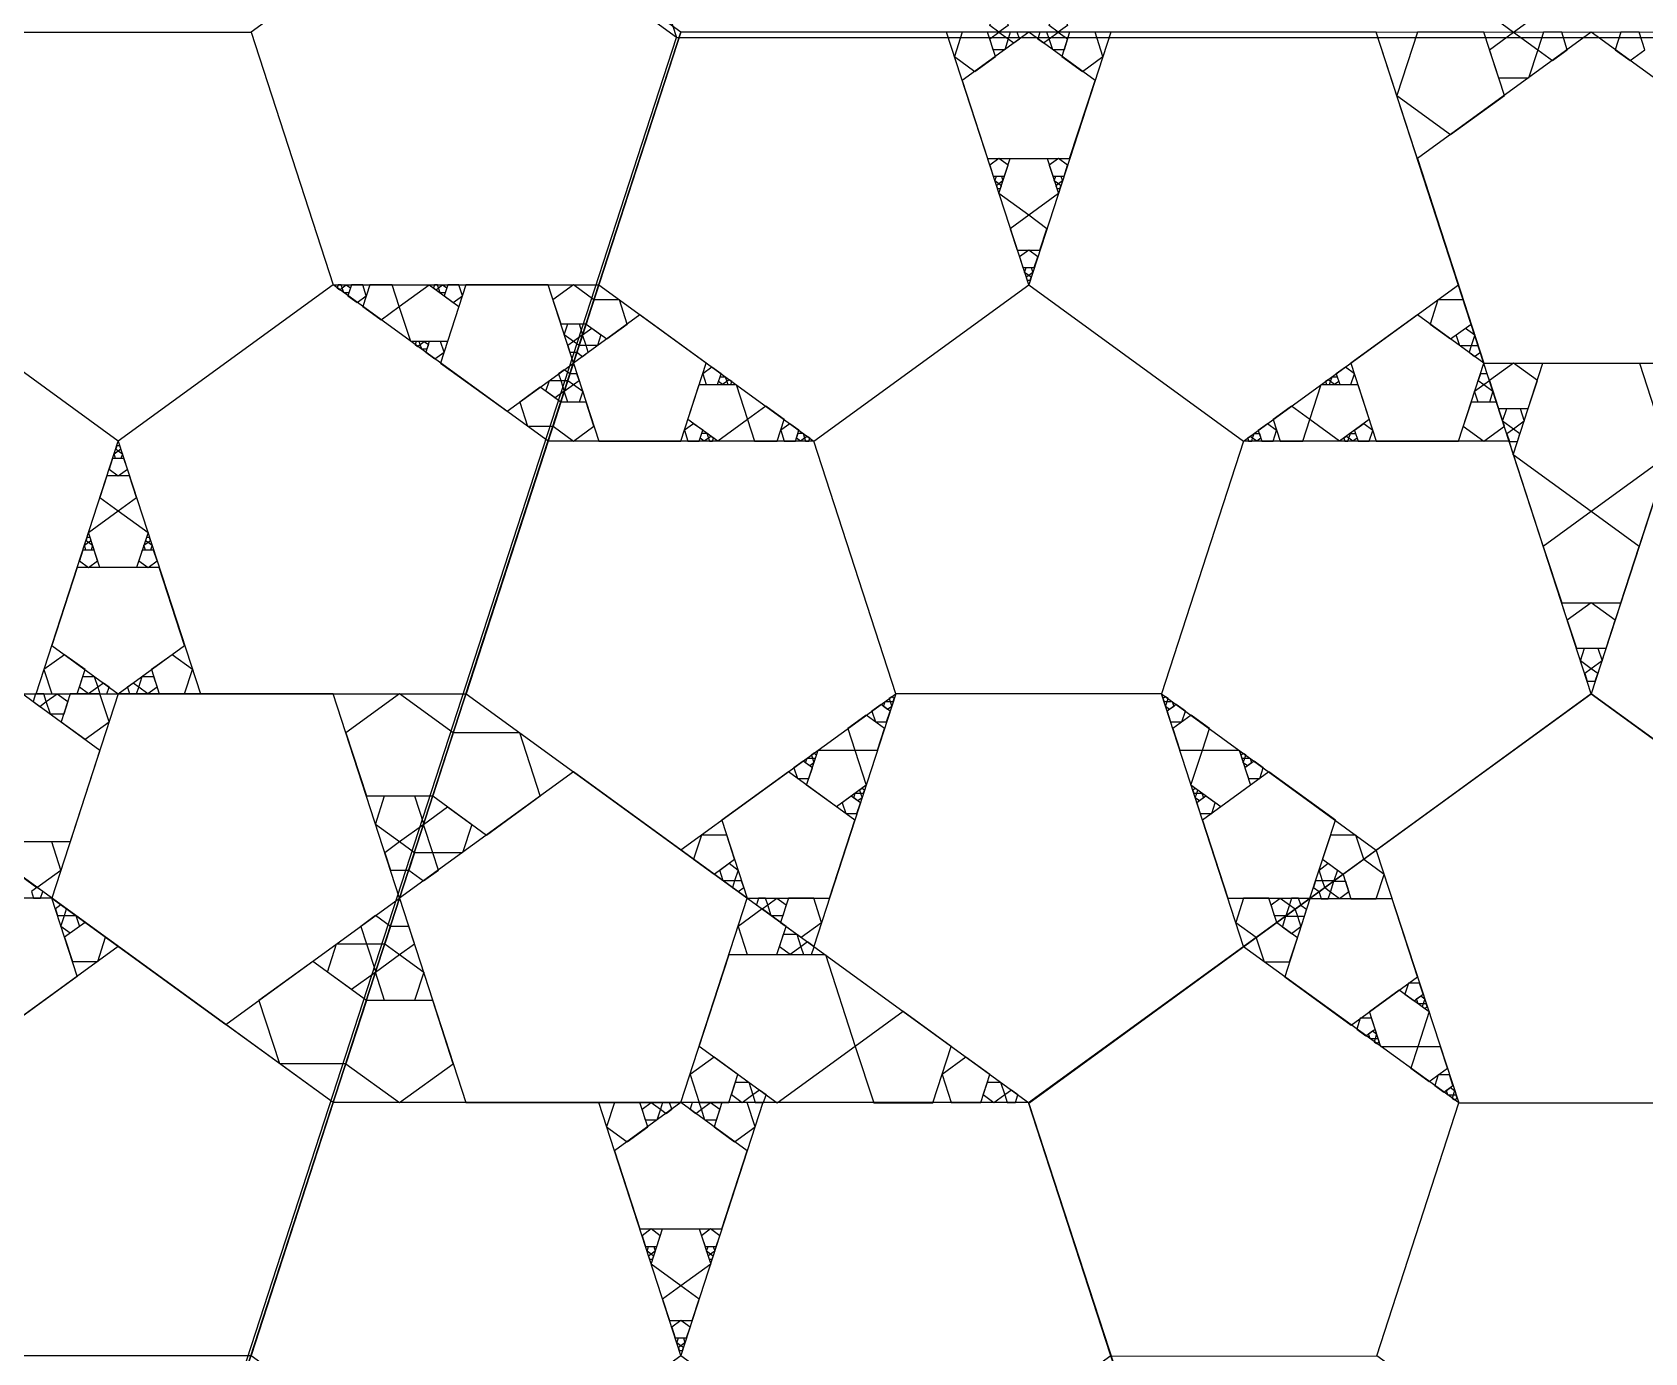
# Model space of a CAD drawing. Header units: inches. Extents: x -578 to 126, y -85 to 118.
# Drawn here: x -239.09 to -223.9, y 14.28 to 26.72 of the extents above; entities that cross this region are included whole.
import ezdxf

# ---------------------------------------------------------------- set-up
doc = ezdxf.new("R2010")
doc.units = ezdxf.units.IN
doc.header["$MEASUREMENT"] = 0
doc.layers.add('drawing', color=7, linetype='Continuous')

msp = doc.modelspace()

# ---------------------------------------------------------------- linework, layer by layer
for points in [[(-240.303, 24.336), (-239.53, 26.716), (-237.027, 26.716), (-236.254, 24.336), (-238.279, 22.865)], [(-238.32, 10.356), (-233.02, 26.668), (-215.868, 26.668), (-210.568, 10.356), (-224.444, 0.275)], [(-228.451, 20.485), (-230.954, 20.485), (-231.727, 22.865), (-229.702, 24.336), (-227.678, 22.865)], [(-219.102, 16.634), (-221.127, 10.404), (-227.678, 10.404), (-229.703, 16.635), (-224.402, 20.485)], [(-223.149, 16.634), (-222.373, 14.255), (-224.396, 12.782), (-226.422, 14.251), (-225.651, 16.632)]]:
    msp.add_lwpolyline(points, close=True)
at = {"layer": 'drawing'}
for points in [[(-215.868, 26.668), (-210.568, 42.98), (-224.444, 53.061), (-238.32, 42.98), (-233.02, 26.668)], [(-246.854, 36.798), (-260.73, 26.716), (-255.43, 10.404), (-238.279, 10.404), (-232.979, 26.716)], [(-233.02, 26.668), (-246.895, 36.749), (-260.771, 26.668), (-255.471, 10.356), (-238.32, 10.356)], [(-241.554, 20.486), (-235.003, 20.486), (-232.979, 26.716), (-238.279, 30.567), (-243.579, 26.716)], [(-241.554, 20.486), (-235.003, 20.486), (-232.979, 26.716), (-238.279, 30.567), (-243.579, 26.716)], [(-236.254, 24.336), (-233.752, 24.336), (-232.979, 26.716), (-235.003, 28.187), (-237.027, 26.716)], [(-224.994, 27.147), (-224.907, 26.88), (-225.135, 26.715), (-225.362, 26.88), (-225.275, 27.147)], [(-229.929, 26.881), (-229.896, 26.779), (-229.982, 26.716), (-230.069, 26.779), (-230.036, 26.881)], [(-229.423, 26.716), (-229.51, 26.779), (-229.477, 26.881), (-229.37, 26.881), (-229.337, 26.779)], [(-215.826, 26.715), (-232.978, 26.716), (-238.278, 10.404), (-224.403, 0.322), (-210.527, 10.403)], [(-224.402, 20.485), (-226.427, 26.716), (-232.978, 26.716), (-235.002, 20.485), (-229.703, 16.635)], [(-224.402, 20.485), (-226.427, 26.716), (-232.978, 26.716), (-235.002, 20.485), (-229.703, 16.635)], [(-229.702, 24.336), (-230.475, 26.716), (-232.978, 26.716), (-233.751, 24.336), (-231.727, 22.865)], [(-230.328, 26.716), (-230.402, 26.489), (-230.208, 26.348), (-230.015, 26.489), (-230.089, 26.716)], [(-229.077, 26.261), (-229.702, 26.716), (-230.328, 26.261), (-230.089, 25.526), (-229.316, 25.526)], [(-229.077, 26.261), (-229.702, 26.716), (-230.328, 26.261), (-230.089, 25.526), (-229.316, 25.526)], [(-229.982, 26.716), (-229.895, 26.653), (-229.928, 26.551), (-230.035, 26.551), (-230.069, 26.653)], [(-229.875, 26.716), (-229.895, 26.653), (-229.842, 26.615), (-229.788, 26.653), (-229.809, 26.716)], [(-227.678, 22.865), (-225.653, 24.336), (-226.427, 26.716), (-228.929, 26.716), (-229.702, 24.336)], [(-229.563, 26.615), (-229.51, 26.653), (-229.53, 26.716), (-229.596, 26.716), (-229.616, 26.653)], [(-229.476, 26.551), (-229.51, 26.653), (-229.423, 26.716), (-229.336, 26.653), (-229.369, 26.551)], [(-229.196, 26.348), (-229.003, 26.489), (-229.077, 26.716), (-229.316, 26.716), (-229.389, 26.489)], [(-226.04, 26.716), (-226.233, 26.121), (-225.727, 25.753), (-225.221, 26.121), (-225.414, 26.716)], [(-222.764, 25.526), (-224.402, 26.716), (-226.04, 25.526), (-225.414, 23.6), (-223.39, 23.6)], [(-225.134, 26.717), (-224.907, 26.552), (-224.993, 26.285), (-225.274, 26.285), (-225.361, 26.552)], [(-224.853, 26.716), (-224.907, 26.552), (-224.767, 26.451), (-224.628, 26.552), (-224.681, 26.716)], [(-219.102, 16.634), (-213.802, 20.485), (-215.826, 26.715), (-222.378, 26.716), (-224.402, 20.485)], [(-219.102, 16.634), (-213.802, 20.485), (-215.826, 26.715), (-222.378, 26.716), (-224.402, 20.485)], [(-224.037, 26.451), (-223.898, 26.552), (-223.951, 26.716), (-224.123, 26.716), (-224.177, 26.552)], [(-229.896, 25.463), (-229.982, 25.526), (-230.069, 25.463), (-230.036, 25.362), (-229.929, 25.362)], [(-229.421, 25.196), (-229.702, 24.992), (-229.983, 25.196), (-229.876, 25.526), (-229.529, 25.526)], [(-229.336, 25.463), (-229.422, 25.526), (-229.508, 25.463), (-229.475, 25.362), (-229.369, 25.362)], [(-229.944, 25.317), (-229.982, 25.288), (-230.021, 25.317), (-230.006, 25.362), (-229.958, 25.362)], [(-229.959, 25.271), (-229.982, 25.288), (-230.006, 25.271), (-229.997, 25.243), (-229.968, 25.243)], [(-229.383, 25.317), (-229.422, 25.288), (-229.461, 25.317), (-229.446, 25.362), (-229.398, 25.362)], [(-229.398, 25.271), (-229.422, 25.288), (-229.446, 25.271), (-229.437, 25.243), (-229.407, 25.243)], [(-229.53, 24.866), (-229.702, 24.992), (-229.875, 24.866), (-229.809, 24.664), (-229.596, 24.664)], [(-229.616, 24.601), (-229.702, 24.664), (-229.788, 24.601), (-229.756, 24.5), (-229.649, 24.5)], [(-229.664, 24.454), (-229.702, 24.426), (-229.741, 24.454), (-229.726, 24.5), (-229.678, 24.5)], [(-240.303, 24.336), (-242.328, 22.865), (-241.554, 20.486), (-239.052, 20.486), (-238.279, 22.865)], [(-238.279, 22.865), (-237.505, 20.486), (-235.003, 20.486), (-234.23, 22.865), (-236.254, 24.336)], [(-236.192, 24.291), (-236.168, 24.308), (-236.177, 24.336), (-236.207, 24.336), (-236.216, 24.308)], [(-236.154, 24.263), (-236.168, 24.308), (-236.13, 24.337), (-236.091, 24.308), (-236.106, 24.263)], [(-236.029, 24.172), (-235.943, 24.235), (-235.975, 24.336), (-236.082, 24.336), (-236.115, 24.235)], [(-235.803, 24.009), (-235.631, 24.134), (-235.697, 24.336), (-235.91, 24.336), (-235.975, 24.134)], [(-235.523, 23.803), (-235.631, 24.134), (-235.35, 24.338), (-235.069, 24.134), (-235.176, 23.803)], [(-235.285, 24.291), (-235.262, 24.308), (-235.271, 24.336), (-235.3, 24.336), (-235.309, 24.308)], [(-235.247, 24.263), (-235.262, 24.308), (-235.223, 24.337), (-235.184, 24.308), (-235.199, 24.263)], [(-234.616, 23.146), (-233.991, 23.601), (-234.23, 24.336), (-235.003, 24.336), (-235.242, 23.601)], [(-234.616, 23.146), (-233.991, 23.601), (-234.23, 24.336), (-235.003, 24.336), (-235.242, 23.601)], [(-235.122, 24.172), (-235.036, 24.235), (-235.069, 24.336), (-235.175, 24.336), (-235.208, 24.235)], [(-233.797, 24.196), (-233.991, 24.336), (-234.184, 24.196), (-234.11, 23.969), (-233.871, 23.969)], [(-229.679, 24.409), (-229.702, 24.426), (-229.726, 24.409), (-229.717, 24.381), (-229.688, 24.381)], [(-233.484, 23.968), (-233.558, 24.196), (-233.797, 24.196), (-233.871, 23.968), (-233.677, 23.828)], [(-225.608, 24.195), (-225.847, 24.195), (-225.921, 23.968), (-225.727, 23.828), (-225.534, 23.968)], [(-233.365, 24.055), (-233.99, 23.601), (-233.751, 22.865), (-232.978, 22.865), (-232.739, 23.601)], [(-233.365, 24.055), (-233.99, 23.601), (-233.751, 22.865), (-232.978, 22.865), (-232.739, 23.601)], [(-225.653, 22.865), (-225.414, 23.6), (-226.04, 24.055), (-226.666, 23.601), (-226.427, 22.865)], [(-233.904, 23.867), (-233.991, 23.803), (-234.078, 23.867), (-234.044, 23.969), (-233.937, 23.969)], [(-233.764, 23.765), (-233.871, 23.765), (-233.904, 23.867), (-233.817, 23.93), (-233.731, 23.867)], [(-225.5, 23.866), (-225.534, 23.764), (-225.641, 23.764), (-225.674, 23.866), (-225.587, 23.93)], [(-235.459, 23.758), (-235.435, 23.776), (-235.444, 23.803), (-235.473, 23.803), (-235.482, 23.776)], [(-235.42, 23.73), (-235.435, 23.776), (-235.396, 23.804), (-235.357, 23.776), (-235.372, 23.73)], [(-235.295, 23.64), (-235.209, 23.702), (-235.242, 23.803), (-235.348, 23.803), (-235.381, 23.702)], [(-233.937, 23.765), (-233.991, 23.803), (-234.044, 23.765), (-234.024, 23.702), (-233.958, 23.702)], [(-233.851, 23.702), (-233.871, 23.765), (-233.937, 23.765), (-233.957, 23.702), (-233.904, 23.663)], [(-225.468, 23.764), (-225.534, 23.764), (-225.554, 23.702), (-225.501, 23.663), (-225.447, 23.702)], [(-232.686, 23.562), (-232.772, 23.499), (-232.739, 23.398), (-232.632, 23.398), (-232.6, 23.499)], [(-226.666, 23.398), (-226.633, 23.499), (-226.719, 23.562), (-226.805, 23.499), (-226.772, 23.398)], [(-224.91, 23.437), (-225.136, 23.6), (-225.361, 23.437), (-225.275, 23.171), (-224.996, 23.171)], [(-223.667, 22.736), (-224.402, 22.201), (-225.138, 22.736), (-224.857, 23.6), (-223.948, 23.6)], [(-234.217, 23.437), (-234.11, 23.437), (-234.077, 23.335), (-234.163, 23.272), (-234.25, 23.335)], [(-234.13, 23.5), (-234.11, 23.437), (-234.044, 23.437), (-234.024, 23.5), (-234.077, 23.538)], [(-234.077, 23.335), (-233.99, 23.398), (-233.903, 23.335), (-233.937, 23.233), (-234.044, 23.233)], [(-234.043, 23.437), (-233.99, 23.398), (-233.937, 23.437), (-233.957, 23.499), (-234.023, 23.499)], [(-232.458, 23.398), (-232.35, 23.068), (-232.631, 22.864), (-232.912, 23.068), (-232.805, 23.398)], [(-232.561, 23.472), (-232.546, 23.426), (-232.585, 23.398), (-232.623, 23.426), (-232.609, 23.472)], [(-232.522, 23.443), (-232.546, 23.426), (-232.537, 23.398), (-232.508, 23.398), (-232.499, 23.426)], [(-226.773, 22.864), (-227.054, 23.068), (-226.947, 23.398), (-226.6, 23.398), (-226.493, 23.068)], [(-226.868, 23.398), (-226.859, 23.426), (-226.882, 23.443), (-226.906, 23.426), (-226.897, 23.398)], [(-226.82, 23.398), (-226.859, 23.426), (-226.844, 23.471), (-226.796, 23.471), (-226.781, 23.426)], [(-225.501, 23.335), (-225.414, 23.398), (-225.328, 23.335), (-225.361, 23.233), (-225.468, 23.233)], [(-225.468, 23.437), (-225.414, 23.398), (-225.361, 23.437), (-225.382, 23.499), (-225.447, 23.499)], [(-234.497, 23.233), (-234.423, 23.006), (-234.184, 23.006), (-234.11, 23.233), (-234.304, 23.374)], [(-234.183, 23.006), (-233.99, 22.865), (-233.797, 23.006), (-233.871, 23.233), (-234.11, 23.233)], [(-232.178, 23.193), (-232.35, 23.068), (-232.284, 22.865), (-232.071, 22.865), (-232.006, 23.068)], [(-227.12, 22.865), (-227.054, 23.068), (-227.227, 23.193), (-227.399, 23.068), (-227.333, 22.865)], [(-225.608, 23.006), (-225.414, 22.865), (-225.221, 23.005), (-225.295, 23.233), (-225.534, 23.233)], [(-225.034, 23.052), (-225.136, 22.979), (-225.237, 23.052), (-225.198, 23.171), (-225.073, 23.171)], [(-232.859, 23.029), (-232.945, 22.967), (-232.912, 22.865), (-232.806, 22.865), (-232.773, 22.967)], [(-232.734, 22.939), (-232.719, 22.893), (-232.758, 22.865), (-232.797, 22.893), (-232.782, 22.939)], [(-231.952, 23.029), (-232.038, 22.967), (-232.006, 22.865), (-231.899, 22.865), (-231.866, 22.967)], [(-231.827, 22.939), (-231.813, 22.893), (-231.851, 22.865), (-231.89, 22.893), (-231.875, 22.939)], [(-227.553, 22.865), (-227.592, 22.893), (-227.577, 22.938), (-227.529, 22.938), (-227.515, 22.893)], [(-227.399, 22.865), (-227.366, 22.966), (-227.452, 23.029), (-227.539, 22.966), (-227.506, 22.865)], [(-226.647, 22.865), (-226.685, 22.893), (-226.671, 22.938), (-226.623, 22.938), (-226.608, 22.893)], [(-226.493, 22.865), (-226.46, 22.966), (-226.546, 23.029), (-226.632, 22.966), (-226.599, 22.865)], [(-225.074, 22.934), (-225.136, 22.979), (-225.198, 22.934), (-225.174, 22.861), (-225.097, 22.861)], [(-238.302, 22.792), (-238.279, 22.775), (-238.255, 22.792), (-238.264, 22.82), (-238.293, 22.82)], [(-231.727, 22.865), (-234.229, 22.865), (-235.002, 20.485), (-232.978, 19.015), (-230.954, 20.485)], [(-232.695, 22.91), (-232.719, 22.893), (-232.71, 22.865), (-232.681, 22.865), (-232.672, 22.893)], [(-231.789, 22.91), (-231.813, 22.893), (-231.804, 22.865), (-231.774, 22.865), (-231.765, 22.893)], [(-228.451, 20.485), (-226.427, 19.014), (-224.402, 20.485), (-225.176, 22.865), (-227.678, 22.865)], [(-227.601, 22.865), (-227.592, 22.893), (-227.616, 22.91), (-227.639, 22.893), (-227.63, 22.865)], [(-226.695, 22.865), (-226.685, 22.893), (-226.709, 22.91), (-226.733, 22.893), (-226.724, 22.865)], [(-221.127, 22.865), (-223.629, 22.865), (-224.402, 20.485), (-222.378, 19.014), (-220.353, 20.485)], [(-238.365, 22.6), (-238.279, 22.538), (-238.192, 22.6), (-238.225, 22.702), (-238.332, 22.702)], [(-238.317, 22.747), (-238.279, 22.775), (-238.24, 22.747), (-238.255, 22.702), (-238.303, 22.702)], [(-238.451, 22.335), (-238.279, 22.21), (-238.106, 22.335), (-238.172, 22.538), (-238.385, 22.538)], [(-238.56, 22.006), (-238.279, 22.21), (-237.998, 22.006), (-238.105, 21.675), (-238.452, 21.675)], [(-223.951, 21.874), (-224.402, 22.201), (-224.854, 21.874), (-224.681, 21.343), (-224.123, 21.343)], [(-238.597, 21.885), (-238.559, 21.913), (-238.52, 21.885), (-238.535, 21.839), (-238.583, 21.839)], [(-238.582, 21.93), (-238.559, 21.913), (-238.535, 21.93), (-238.544, 21.958), (-238.573, 21.958)], [(-238.037, 21.885), (-237.998, 21.913), (-237.96, 21.885), (-237.975, 21.839), (-238.022, 21.839)], [(-238.022, 21.93), (-237.998, 21.913), (-237.975, 21.93), (-237.984, 21.958), (-238.013, 21.958)], [(-238.645, 21.738), (-238.559, 21.675), (-238.473, 21.738), (-238.505, 21.839), (-238.612, 21.839)], [(-238.085, 21.738), (-237.998, 21.675), (-237.912, 21.738), (-237.945, 21.839), (-238.052, 21.839)], [(-238.904, 20.94), (-238.279, 20.486), (-237.653, 20.94), (-237.892, 21.675), (-238.665, 21.675)], [(-224.177, 21.179), (-224.402, 21.343), (-224.628, 21.179), (-224.542, 20.914), (-224.263, 20.914)], [(-238.785, 20.853), (-238.978, 20.713), (-238.904, 20.486), (-238.665, 20.486), (-238.591, 20.713)], [(-237.653, 20.486), (-237.579, 20.713), (-237.772, 20.853), (-237.966, 20.713), (-237.892, 20.486)], [(-224.301, 20.795), (-224.402, 20.721), (-224.504, 20.795), (-224.465, 20.914), (-224.34, 20.914)], [(-224.34, 20.676), (-224.402, 20.721), (-224.464, 20.676), (-224.441, 20.603), (-224.364, 20.603)], [(-238.504, 20.65), (-238.471, 20.548), (-238.558, 20.485), (-238.645, 20.548), (-238.612, 20.65)], [(-238.418, 20.587), (-238.471, 20.548), (-238.451, 20.486), (-238.385, 20.486), (-238.365, 20.548)], [(-238.106, 20.486), (-238.086, 20.548), (-238.139, 20.587), (-238.192, 20.548), (-238.172, 20.486)], [(-237.999, 20.485), (-238.086, 20.548), (-238.053, 20.65), (-237.945, 20.65), (-237.912, 20.548)], [(-246.854, 16.635), (-244.83, 10.404), (-238.279, 10.404), (-236.254, 16.635), (-241.554, 20.486)], [(-246.854, 16.635), (-244.83, 10.404), (-238.279, 10.404), (-236.254, 16.635), (-241.554, 20.486)], [(-239.641, 19.091), (-239.922, 19.955), (-239.186, 20.49), (-238.451, 19.955), (-238.732, 19.091)], [(-239.018, 20.367), (-238.956, 20.413), (-238.98, 20.486), (-239.057, 20.486), (-239.08, 20.413)], [(-238.917, 20.293), (-238.956, 20.413), (-238.855, 20.486), (-238.753, 20.413), (-238.792, 20.293)], [(-237.266, 17.37), (-235.629, 18.56), (-236.254, 20.486), (-238.279, 20.486), (-238.904, 18.56)], [(-237.266, 17.37), (-235.629, 18.56), (-236.254, 20.486), (-238.279, 20.486), (-238.904, 18.56)], [(-238.59, 20.057), (-238.365, 20.22), (-238.451, 20.486), (-238.73, 20.486), (-238.816, 20.22)], [(-235.122, 20.118), (-235.629, 20.486), (-236.135, 20.118), (-235.941, 19.523), (-235.316, 19.523)], [(-230.954, 20.485), (-231.727, 18.105), (-229.703, 16.635), (-227.678, 18.105), (-228.451, 20.485)], [(-231.179, 20.321), (-231.146, 20.22), (-231.04, 20.22), (-231.007, 20.321), (-231.093, 20.384)], [(-231.054, 20.412), (-231.007, 20.412), (-230.992, 20.367), (-231.031, 20.339), (-231.069, 20.367)], [(-231.016, 20.44), (-231.007, 20.412), (-230.977, 20.412), (-230.968, 20.44), (-230.992, 20.457)], [(-224.404, 20.484), (-229.7, 16.628), (-227.669, 10.399), (-221.118, 10.406), (-219.1, 16.639)], [(-228.427, 20.412), (-228.398, 20.412), (-228.389, 20.44), (-228.413, 20.457), (-228.437, 20.44)], [(-228.413, 20.367), (-228.398, 20.412), (-228.35, 20.412), (-228.336, 20.367), (-228.374, 20.339)], [(-228.365, 20.22), (-228.259, 20.22), (-228.226, 20.321), (-228.312, 20.384), (-228.398, 20.321)], [(-223.149, 16.634), (-222.378, 19.015), (-224.404, 20.484), (-226.427, 19.011), (-225.651, 16.632)], [(-231.405, 20.158), (-231.339, 19.955), (-231.126, 19.955), (-231.06, 20.158), (-231.232, 20.283)], [(-228.279, 19.955), (-228.066, 19.955), (-228, 20.158), (-228.172, 20.283), (-228.345, 20.158)], [(-234.303, 19.523), (-234.496, 20.118), (-235.122, 20.118), (-235.315, 19.523), (-234.809, 19.155)], [(-231.686, 19.955), (-231.339, 19.955), (-231.232, 19.625), (-231.513, 19.421), (-231.794, 19.625)], [(-231.749, 19.907), (-231.74, 19.879), (-231.711, 19.879), (-231.702, 19.907), (-231.725, 19.925)], [(-228.173, 19.625), (-228.066, 19.955), (-227.719, 19.955), (-227.611, 19.625), (-227.892, 19.42)], [(-227.694, 19.879), (-227.665, 19.879), (-227.656, 19.907), (-227.679, 19.924), (-227.703, 19.907)], [(-233.99, 19.75), (-235.628, 18.56), (-235.003, 16.635), (-232.978, 16.635), (-232.353, 18.56)], [(-233.99, 19.75), (-235.628, 18.56), (-235.003, 16.635), (-232.978, 16.635), (-232.353, 18.56)], [(-232.591, 19.295), (-232.353, 18.56), (-231.579, 18.56), (-231.34, 19.295), (-231.966, 19.75)], [(-232.591, 19.295), (-232.353, 18.56), (-231.579, 18.56), (-231.34, 19.295), (-231.966, 19.75)], [(-231.913, 19.789), (-231.88, 19.687), (-231.773, 19.687), (-231.74, 19.789), (-231.826, 19.851)], [(-231.788, 19.879), (-231.74, 19.879), (-231.725, 19.834), (-231.764, 19.806), (-231.803, 19.834)], [(-227.826, 18.56), (-227.052, 18.56), (-226.813, 19.295), (-227.439, 19.75), (-228.065, 19.295)], [(-227.826, 18.56), (-227.052, 18.56), (-226.813, 19.295), (-227.439, 19.75), (-228.065, 19.295)], [(-227.68, 19.834), (-227.665, 19.879), (-227.617, 19.879), (-227.602, 19.834), (-227.641, 19.806)], [(-227.632, 19.687), (-227.525, 19.687), (-227.492, 19.788), (-227.578, 19.851), (-227.665, 19.788)], [(-235.401, 19.256), (-235.629, 19.091), (-235.856, 19.256), (-235.769, 19.523), (-235.488, 19.523)], [(-231.459, 19.459), (-231.426, 19.358), (-231.32, 19.358), (-231.287, 19.459), (-231.373, 19.522)], [(-231.335, 19.55), (-231.287, 19.55), (-231.272, 19.505), (-231.311, 19.477), (-231.349, 19.505)], [(-231.296, 19.578), (-231.287, 19.55), (-231.257, 19.55), (-231.248, 19.578), (-231.272, 19.595)], [(-228.147, 19.55), (-228.118, 19.55), (-228.109, 19.578), (-228.133, 19.595), (-228.156, 19.578)], [(-228.133, 19.505), (-228.118, 19.55), (-228.07, 19.55), (-228.055, 19.505), (-228.094, 19.476)], [(-228.085, 19.358), (-227.978, 19.358), (-227.946, 19.459), (-228.032, 19.522), (-228.118, 19.459)], [(-235.035, 18.989), (-235.316, 18.989), (-235.403, 19.256), (-235.176, 19.421), (-234.949, 19.256)], [(-232.546, 19.155), (-232.785, 19.155), (-232.859, 18.928), (-232.665, 18.787), (-232.472, 18.928)], [(-226.546, 18.928), (-226.62, 19.155), (-226.859, 19.155), (-226.933, 18.928), (-226.74, 18.787)], [(-239.044, 18.661), (-238.818, 18.825), (-238.904, 19.091), (-239.183, 19.091), (-239.269, 18.825)], [(-235.489, 18.989), (-235.629, 19.091), (-235.768, 18.989), (-235.715, 18.825), (-235.542, 18.825)], [(-235.263, 18.825), (-235.316, 18.989), (-235.489, 18.989), (-235.542, 18.825), (-235.403, 18.724)], [(-232.438, 18.826), (-232.472, 18.724), (-232.579, 18.724), (-232.612, 18.826), (-232.525, 18.889)], [(-226.826, 18.724), (-226.933, 18.724), (-226.966, 18.826), (-226.88, 18.889), (-226.793, 18.826)], [(-226.427, 18.556), (-226.353, 18.784), (-226.546, 18.924), (-226.74, 18.783), (-226.666, 18.556)], [(-232.406, 18.724), (-232.472, 18.724), (-232.492, 18.661), (-232.439, 18.623), (-232.385, 18.661)], [(-226.913, 18.661), (-226.933, 18.724), (-226.999, 18.724), (-227.02, 18.661), (-226.966, 18.622)], [(-226.773, 18.555), (-226.86, 18.618), (-226.827, 18.721), (-226.719, 18.721), (-226.686, 18.619)], [(-238.665, 17.825), (-238.904, 18.56), (-239.677, 18.56), (-239.916, 17.825), (-239.291, 17.37)], [(-238.665, 17.825), (-238.904, 18.56), (-239.677, 18.56), (-239.916, 17.825), (-239.291, 17.37)], [(-239.044, 18.662), (-239.097, 18.623), (-239.077, 18.56), (-239.011, 18.56), (-238.99, 18.623)], [(-232.213, 18.459), (-232.16, 18.497), (-232.18, 18.56), (-232.246, 18.56), (-232.266, 18.497)], [(-232.127, 18.395), (-232.16, 18.497), (-232.073, 18.56), (-231.986, 18.497), (-232.019, 18.395)], [(-231.846, 18.192), (-231.653, 18.333), (-231.727, 18.56), (-231.966, 18.56), (-232.04, 18.333)], [(-227.678, 18.56), (-227.752, 18.333), (-227.559, 18.192), (-227.365, 18.333), (-227.439, 18.56)], [(-227.332, 18.56), (-227.245, 18.497), (-227.278, 18.395), (-227.386, 18.395), (-227.419, 18.497)], [(-226.279, 18.556), (-227.052, 18.556), (-227.29, 17.82), (-226.664, 17.366), (-226.039, 17.821)], [(-227.225, 18.56), (-227.245, 18.497), (-227.192, 18.459), (-227.139, 18.497), (-227.159, 18.56)], [(-226.88, 18.556), (-226.86, 18.618), (-226.913, 18.657), (-226.966, 18.618), (-226.946, 18.556)], [(-238.851, 18.396), (-238.785, 18.396), (-238.765, 18.459), (-238.818, 18.498), (-238.871, 18.459)], [(-238.818, 18.294), (-238.785, 18.396), (-238.678, 18.396), (-238.645, 18.294), (-238.731, 18.231)], [(-235.994, 18.295), (-235.94, 18.131), (-235.768, 18.131), (-235.715, 18.295), (-235.854, 18.396)], [(-232.213, 18.459), (-232.439, 18.295), (-232.353, 18.03), (-232.074, 18.03), (-231.988, 18.295)], [(-227.278, 18.392), (-227.171, 18.392), (-227.138, 18.29), (-227.225, 18.226), (-227.311, 18.289)], [(-227.191, 18.454), (-227.171, 18.392), (-227.105, 18.392), (-227.085, 18.454), (-227.138, 18.493)], [(-238.711, 17.965), (-238.472, 17.965), (-238.398, 18.192), (-238.591, 18.333), (-238.785, 18.192)], [(-235.768, 18.131), (-235.628, 18.03), (-235.489, 18.131), (-235.542, 18.295), (-235.714, 18.295)], [(-227.558, 18.187), (-227.484, 17.96), (-227.245, 17.961), (-227.171, 18.188), (-227.365, 18.328)], [(-239.53, 14.255), (-237.027, 14.255), (-236.254, 16.635), (-238.279, 18.106), (-240.303, 16.635)], [(-236.221, 18.131), (-235.94, 18.131), (-235.853, 17.864), (-236.081, 17.699), (-236.308, 17.864)], [(-231.886, 18.222), (-231.847, 18.103), (-231.949, 18.029), (-232.05, 18.103), (-232.011, 18.222)], [(-231.785, 18.148), (-231.847, 18.103), (-231.824, 18.03), (-231.747, 18.03), (-231.723, 18.103)], [(-225.651, 16.632), (-227.677, 18.101), (-229.7, 16.628), (-228.924, 14.248), (-226.422, 14.251)], [(-236.954, 17.598), (-236.76, 17.003), (-236.135, 17.003), (-235.941, 17.598), (-236.447, 17.965)], [(-235.855, 17.865), (-235.628, 18.03), (-235.401, 17.865), (-235.488, 17.597), (-235.769, 17.597)], [(-231.616, 18.03), (-231.335, 17.165), (-232.07, 16.631), (-232.806, 17.165), (-232.525, 18.03)], [(-225.93, 17.492), (-226.037, 17.162), (-226.384, 17.161), (-226.492, 17.492), (-226.211, 17.696)], [(-226.019, 17.759), (-226.125, 17.759), (-226.158, 17.657), (-226.072, 17.595), (-225.986, 17.657)], [(-225.971, 17.612), (-225.986, 17.567), (-226.033, 17.567), (-226.048, 17.612), (-226.009, 17.64)], [(-236.134, 17.002), (-235.628, 16.635), (-235.122, 17.002), (-235.315, 17.597), (-235.941, 17.597)], [(-230.883, 17.493), (-231.335, 17.165), (-231.162, 16.634), (-230.605, 16.634), (-230.432, 17.165)], [(-225.956, 17.567), (-225.986, 17.567), (-225.995, 17.539), (-225.971, 17.521), (-225.947, 17.539)], [(-226.472, 17.429), (-226.578, 17.429), (-226.611, 17.328), (-226.525, 17.265), (-226.439, 17.328)], [(-226.424, 17.282), (-226.438, 17.237), (-226.486, 17.237), (-226.501, 17.282), (-226.462, 17.31)], [(-226.409, 17.237), (-226.438, 17.237), (-226.447, 17.209), (-226.424, 17.192), (-226.4, 17.209)], [(-232.666, 17.064), (-232.892, 16.9), (-232.806, 16.635), (-232.527, 16.635), (-232.441, 16.9)], [(-230.293, 17.064), (-230.518, 16.9), (-230.432, 16.635), (-230.154, 16.635), (-230.067, 16.9)], [(-225.824, 17.162), (-226.037, 17.162), (-226.103, 16.959), (-225.93, 16.834), (-225.758, 16.959)], [(-225.738, 16.897), (-225.844, 16.897), (-225.877, 16.795), (-225.791, 16.733), (-225.705, 16.796)], [(-232.339, 16.827), (-232.301, 16.708), (-232.402, 16.634), (-232.503, 16.708), (-232.465, 16.827)], [(-232.239, 16.753), (-232.301, 16.708), (-232.277, 16.635), (-232.2, 16.635), (-232.176, 16.708)], [(-229.966, 16.827), (-229.927, 16.708), (-230.029, 16.634), (-230.13, 16.708), (-230.091, 16.827)], [(-229.865, 16.753), (-229.927, 16.708), (-229.904, 16.635), (-229.827, 16.635), (-229.803, 16.708)], [(-225.69, 16.75), (-225.704, 16.705), (-225.752, 16.705), (-225.767, 16.75), (-225.728, 16.778)], [(-229.703, 16.635), (-236.254, 16.635), (-238.278, 10.404), (-232.978, 6.553), (-227.678, 10.404)], [(-229.703, 16.635), (-236.254, 16.635), (-238.278, 10.404), (-232.978, 6.553), (-227.678, 10.404)], [(-232.978, 14.255), (-233.751, 16.635), (-236.254, 16.635), (-237.027, 14.255), (-235.003, 12.784)], [(-233.604, 16.635), (-233.678, 16.407), (-233.484, 16.267), (-233.291, 16.407), (-233.365, 16.635)], [(-232.353, 16.18), (-232.978, 16.635), (-233.604, 16.18), (-233.365, 15.445), (-232.592, 15.445)], [(-233.258, 16.635), (-233.171, 16.572), (-233.204, 16.47), (-233.311, 16.47), (-233.344, 16.572)], [(-233.15, 16.635), (-233.171, 16.572), (-233.118, 16.533), (-233.064, 16.572), (-233.085, 16.635)], [(-230.954, 12.784), (-228.929, 14.255), (-229.703, 16.635), (-232.205, 16.635), (-232.978, 14.255)], [(-232.839, 16.533), (-232.785, 16.572), (-232.806, 16.635), (-232.872, 16.635), (-232.892, 16.572)], [(-232.752, 16.47), (-232.785, 16.572), (-232.699, 16.635), (-232.612, 16.572), (-232.645, 16.47)], [(-232.472, 16.267), (-232.279, 16.407), (-232.353, 16.635), (-232.592, 16.635), (-232.665, 16.407)], [(-225.675, 16.705), (-225.704, 16.705), (-225.713, 16.677), (-225.69, 16.66), (-225.666, 16.677)], [(-233.172, 15.382), (-233.258, 15.445), (-233.344, 15.382), (-233.312, 15.281), (-233.205, 15.281)], [(-232.697, 15.114), (-232.978, 14.91), (-233.259, 15.114), (-233.152, 15.445), (-232.805, 15.445)], [(-232.612, 15.382), (-232.698, 15.445), (-232.784, 15.382), (-232.751, 15.281), (-232.645, 15.281)], [(-233.22, 15.235), (-233.258, 15.207), (-233.297, 15.235), (-233.282, 15.281), (-233.234, 15.281)], [(-233.235, 15.19), (-233.258, 15.207), (-233.282, 15.19), (-233.273, 15.162), (-233.244, 15.162)], [(-232.659, 15.235), (-232.698, 15.207), (-232.737, 15.235), (-232.722, 15.281), (-232.674, 15.281)], [(-232.674, 15.19), (-232.698, 15.207), (-232.722, 15.19), (-232.713, 15.162), (-232.683, 15.162)], [(-232.806, 14.785), (-232.978, 14.91), (-233.151, 14.785), (-233.085, 14.582), (-232.872, 14.582)], [(-232.892, 14.52), (-232.978, 14.582), (-233.064, 14.52), (-233.031, 14.419), (-232.925, 14.419)], [(-232.94, 14.373), (-232.978, 14.345), (-233.017, 14.373), (-233.002, 14.419), (-232.954, 14.419)], [(-232.954, 14.328), (-232.978, 14.345), (-233.002, 14.328), (-232.993, 14.3), (-232.964, 14.3)]]:
    msp.add_lwpolyline(points, close=True, dxfattribs=at)

doc.saveas('drawing.dxf')
